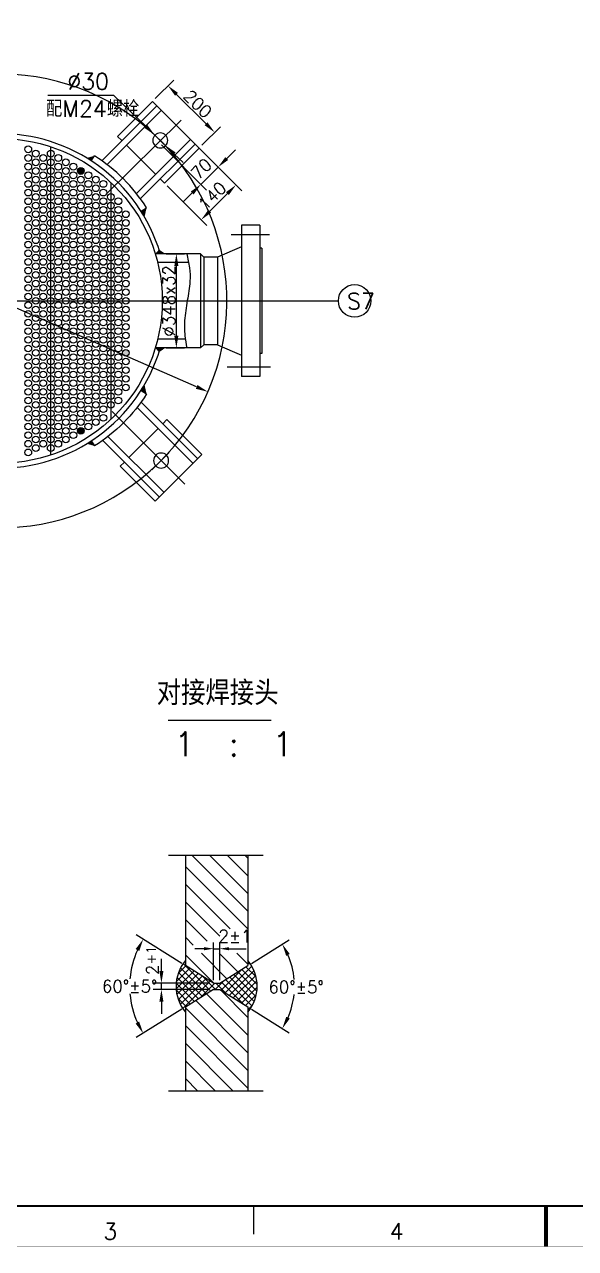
# Model space of a CAD drawing. Extents: x 49444 to 186655, y 41039 to 60167.
# Drawn here: x 79864 to 81898, y 45000 to 49522 of the extents above; entities that cross this region are included whole.
import ezdxf
from ezdxf.enums import TextEntityAlignment as Align

# ---------------------------------------------------------------- set-up
doc = ezdxf.new("R2010")
doc.units = 0
doc.header["$LTSCALE"] = 60
doc.header["$MEASUREMENT"] = 0
doc.header["$PDMODE"] = 3
doc.header["$PDSIZE"] = 0.001
doc.layers.get('0').update_dxf_attribs({"linetype": 'CONTINUOUS'})
doc.layers.get('DEFPOINTS').update_dxf_attribs({"linetype": 'CONTINUOUS'})
doc.styles.get("Standard").update_dxf_attribs({"font": 'txt_l', "bigfont": 'hztxt_l'})
doc.dimstyles.get("Standard").update_dxf_attribs({"dimtxt": 0.18, "dimasz": 0.18, "dimexe": 0.18, "dimexo": 0.0625, "dimgap": 0.09, "dimtad": 0, "dimtih": 1, "dimtoh": 1, "dimdec": 4, "dimzin": 0, "dimdsep": 46, "dimtxsty": 'Standard', "dimcen": 0.09, "dimadec": 0, "dimazin": 0, "dimtfac": 1, "dimtdec": 4, "dimtofl": 0, "dimtmove": 0, "dimatfit": 3, "dimfxl": 0, "dimtolj": 1, "dimtzin": 0, "dimarcsym": 0})
doc.dimstyles.new('STANDARD$0', dxfattribs={"dimtxt": 3, "dimasz": 3, "dimexe": 2, "dimexo": 1, "dimgap": 0.5, "dimtad": 1, "dimdec": 0, "dimzin": 0, "dimdsep": 46, "dimtxsty": 'Standard', "dimcen": 1, "dimclrd": 256, "dimclre": 256, "dimclrt": 256, "dimadec": 0, "dimazin": 0, "dimtfac": 1.5, "dimtdec": 3, "dimtix": 1, "dimtmove": 0, "dimatfit": 2, "dimfxl": 0, "dimtolj": 1, "dimarcsym": 0})

# ---------------------------------------------------------------- blocks, each defined once
blk = doc.blocks.new('*D51')
at = {"lineweight": -2}
for p, q in [((80387.4, 48675.2), (80454.6, 48675.2)), ((80424.6, 48372.2), (80424.6, 48630.2)), ((80387.4, 48327.2), (80454.6, 48327.2))]:
    blk.add_line(p, q, dxfattribs=at)
for points in [[(80417.1, 48630.2), (80432.1, 48630.2), (80424.6, 48675.2)], [(80417.1, 48372.2), (80432.1, 48372.2), (80424.6, 48327.2)]]:
    blk.add_solid(points)
at = {"layer": 'DEFPOINTS', "color": 0}
for p in [(80372.4, 48675.2), (80424.6, 48675.2), (80372.4, 48327.2)]:
    blk.add_point(p, dxfattribs=at)
at = {"insert": (80397.3, 48501.2), "char_height": 45, "attachment_point": 5, "rotation": 90}
blk.add_mtext('\\A1;%%c348x32', dxfattribs=at)
blk = doc.blocks.new('*D38')
at = {"lineweight": -2}
for p, q in [((80432.9, 49141.3), (80600, 48974.2)), ((80369.2, 49077.7), (80536.4, 48910.5)), ((80610.6, 49027.2), (80642.5, 49059)), ((80515.2, 48931.7), (80578.8, 48995.4)), ((80483.4, 48899.9), (80451.5, 48868.1))]:
    blk.add_line(p, q, dxfattribs=at)
for points in [[(80605.3, 49032.5), (80615.9, 49021.9), (80578.8, 48995.4)], [(80478.1, 48905.2), (80488.7, 48894.6), (80515.2, 48931.7)]]:
    blk.add_solid(points)
at = {"layer": 'DEFPOINTS', "color": 0}
for p in [(80422.3, 49151.9), (80358.6, 49088.3), (80578.8, 48995.4)]:
    blk.add_point(p, dxfattribs=at)
at = {"insert": (80516.7, 48989.1), "char_height": 45, "attachment_point": 5, "rotation": 45}
blk.add_mtext('\\A1;70', dxfattribs=at)
blk = doc.blocks.new('*D37')
at = {"lineweight": -2}
for p, q in [((80519.1, 49055.1), (80666, 48908.2)), ((80390.5, 48926.4), (80537.4, 48779.5)), ((80548, 48832.5), (80613, 48897.6))]:
    blk.add_line(p, q, dxfattribs=at)
for points in [[(80607.7, 48902.9), (80618.3, 48892.3), (80644.8, 48929.4)], [(80542.7, 48837.8), (80553.3, 48827.2), (80516.2, 48800.7)]]:
    blk.add_solid(points)
at = {"layer": 'DEFPOINTS', "color": 0}
for p in [(80508.5, 49065.7), (80379.9, 48937), (80644.8, 48929.4)]:
    blk.add_point(p, dxfattribs=at)
at = {"insert": (80557.1, 48888.8), "char_height": 45, "attachment_point": 5, "rotation": 45}
blk.add_mtext('\\A1;140', dxfattribs=at)
blk = doc.blocks.new('*D65')
at = {"lineweight": -2}
for p, q in [((80346.6, 49248.8), (80415, 49317.2)), ((80534.5, 49155.3), (80425.6, 49264.2)), ((80519.1, 49076.3), (80587.6, 49144.7))]:
    blk.add_line(p, q, dxfattribs=at)
for points in [[(80430.9, 49269.5), (80420.3, 49258.9), (80393.8, 49296)], [(80539.8, 49160.6), (80529.2, 49150), (80566.3, 49123.5)]]:
    blk.add_solid(points)
at = {"layer": 'DEFPOINTS', "color": 0}
for p in [(80393.8, 49296), (80336, 49238.2), (80508.5, 49065.7)]:
    blk.add_point(p, dxfattribs=at)
at = {"insert": (80503.7, 49229.3), "char_height": 45, "attachment_point": 5, "rotation": 315}
blk.add_mtext('\\A1;200', dxfattribs=at)
blk = doc.blocks.new('*D50')
at = {"color": 0, "lineweight": -2}
for p, q in [((79045.3, 48818.8), (79061, 48812)), ((80499.6, 48183.4), (79164.8, 48766.6))]:
    blk.add_line(p, q, dxfattribs=at)
at = {"color": 0}
for points in [[(79048.3, 48825.7), (79042.3, 48812), (79004, 48836.9)], [(80502.6, 48190.3), (80496.6, 48176.5), (80540.8, 48165.4)]]:
    blk.add_solid(points, dxfattribs=at)
at = {"layer": 'DEFPOINTS', "color": 0}
for p in [(79004, 48836.9), (80540.8, 48165.4)]:
    blk.add_point(p, dxfattribs=at)
at = {"color": 0, "insert": (79112.9, 48789.3), "char_height": 45, "attachment_point": 5, "rotation": 336.398}
blk.add_mtext('\\A1;%%c1713', dxfattribs=at)
blk = doc.blocks.new('*D45')
at = {"color": 0, "lineweight": -2}
for p, q in [((80701.5, 46053.2), (80841.3, 46140.5)), ((80701.5, 45884.4), (80841.5, 45797.2))]:
    blk.add_line(p, q, dxfattribs=at)
for start, end in [(4.8512, 23.2342), (336.833, 354.1727)]:
    blk.add_arc((80566.4, 45968.7), 294.2, start, end, dxfattribs=at)
at = {"color": 0}
for points in [[(80830, 46081.3), (80843.3, 46088.2), (80815.8, 46124.6)], [(80843.5, 45849.5), (80830.2, 45856.4), (80816, 45813)]]:
    blk.add_solid(points, dxfattribs=at)
at = {"layer": 'DEFPOINTS', "color": 0}
for p in [(80688.8, 46045.2), (80855.4, 46023.3), (80584.9, 45980.2), (80584.9, 45957.1), (80688.8, 45892.3)]:
    blk.add_point(p, dxfattribs=at)
at = {"color": 0, "insert": (80866.7, 45966.2), "char_height": 45, "attachment_point": 5}
blk.add_mtext('\\A1;60%%d±5%%d', dxfattribs=at)
blk = doc.blocks.new('*X9')
at = {"color": 0}
for p, q in [((348.74, 98.15), (330.77, 116.12)), ((348.74, 103.81), (336.43, 116.12)), ((348.74, 109.46), (342.09, 116.12)), ((348.74, 115.12), (347.74, 116.12)), ((348.71, 92.53), (328.74, 112.49)), ((343.05, 92.53), (328.74, 106.84)), ((339.78, 90.14), (328.74, 101.18)), ((335.7, 88.57), (328.74, 95.52)), ((331.29, 87.32), (328.74, 89.86)), ((337.81, 75.14), (328.74, 84.21)), ((342.04, 76.57), (333.86, 84.75)), ((345.52, 78.75), (339.51, 84.75)), ((348.74, 81.18), (345.17, 84.75)), ((348.74, 58.55), (335.54, 71.75)), ((348.74, 64.21), (339.93, 73.02)), ((348.74, 47.24), (328.74, 67.24)), ((348.74, 52.89), (332.07, 69.57)), ((348.74, 41.58), (328.74, 61.58)), ((343.93, 40.73), (328.74, 55.92)), ((338.28, 40.73), (328.74, 50.27)), ((332.62, 40.73), (328.74, 44.61))]:
    blk.add_line(p, q, dxfattribs=at)
blk = doc.blocks.new('*X8')
at = {"color": 0}
for p, q in [((325.79, 73.35), (331.51, 79.08)), ((325.84, 75.53), (330.21, 79.9)), ((326.43, 78.24), (328.91, 80.72)), ((334.24, 70.93), (326.56, 78.61)), ((335.54, 71.75), (327.21, 80.08)), ((336.84, 72.57), (328, 81.41)), ((340.16, 72.88), (346.89, 79.6)), ((341.47, 72.06), (350, 80.59)), ((342.78, 71.25), (350.7, 79.17)), ((351.63, 72.63), (345.52, 78.75)), ((351.71, 74.68), (346.82, 79.56)), ((351.37, 77.14), (348.13, 80.38)), ((349.95, 80.68), (348.74, 81.89)), ((348.74, 81.46), (349.16, 81.87)), ((331.63, 69.3), (325.8, 75.13)), ((326.04, 71.48), (332.81, 78.25)), ((332.94, 70.11), (326.08, 76.97)), ((326.5, 69.82), (334.11, 77.43)), ((327.14, 68.33), (335.41, 76.61)), ((327.91, 66.99), (336.71, 75.79)), ((333.53, 70.49), (338.18, 75.14)), ((338.4, 73.14), (334.09, 77.45)), ((338.3, 73.14), (341.23, 76.07)), ((341.81, 71.85), (338.52, 75.14)), ((347.44, 68.34), (340.3, 75.48)), ((350.08, 67.82), (341.6, 76.3)), ((350.77, 69.26), (342.91, 77.11)), ((344.08, 70.43), (351.25, 77.6)), ((351.29, 70.85), (344.21, 77.93)), ((345.39, 69.62), (351.61, 75.84)), ((330.33, 68.48), (325.82, 72.99)), ((346.7, 68.8), (351.71, 73.82)), ((348, 67.99), (351.43, 71.42)), ((329.03, 67.66), (326.33, 70.36)), ((348.74, 66.61), (350.22, 68.09)), ((349.25, 66.53), (348.74, 67.04))]:
    blk.add_line(p, q, dxfattribs=at)
blk = doc.blocks.new('*D43')
at = {"lineweight": -2}
for p, q in [((80369.5, 46025.2), (80369.5, 46070.2)), ((80546.8, 45980.2), (80339.5, 45980.2)), ((80546.8, 45957.1), (80339.5, 45957.1)), ((80369.5, 45957.1), (80369.5, 45980.2)), ((80369.5, 45912.1), (80369.5, 45867.1))]:
    blk.add_line(p, q, dxfattribs=at)
for points in [[(80362, 46025.2), (80377, 46025.2), (80369.5, 45980.2)], [(80362, 45912.1), (80377, 45912.1), (80369.5, 45957.1)]]:
    blk.add_solid(points)
at = {"layer": 'DEFPOINTS', "color": 0}
for p in [(80369.5, 45980.2), (80561.8, 45980.2), (80561.8, 45957.1)]:
    blk.add_point(p, dxfattribs=at)
at = {"insert": (80336.8, 46029.2), "char_height": 45, "attachment_point": 5, "rotation": 90}
blk.add_mtext('\\A1;2', dxfattribs=at)
blk = doc.blocks.new('*D42')
at = {"color": 0, "lineweight": -2}
for p, q in [((80445.1, 46053.2), (80276.7, 46158.4)), ((80445.1, 45884.4), (80276.4, 45779.3))]:
    blk.add_line(p, q, dxfattribs=at)
for start, end in [(155.8599, 175.179), (184.7535, 204.0728)]:
    blk.add_arc((80580.3, 45968.7), 328, start, end, dxfattribs=at)
at = {"color": 0}
for points in [[(80274.3, 46106.4), (80287.6, 46099.3), (80302.1, 46142.5)], [(80287.4, 45838.4), (80274.2, 45831.4), (80301.9, 45795.1)]]:
    blk.add_solid(points, dxfattribs=at)
at = {"layer": 'DEFPOINTS', "color": 0}
for p in [(80457.8, 46045.2), (80257.9, 46029.5), (80561.8, 45980.2), (80561.8, 45957.1), (80457.8, 45892.3)]:
    blk.add_point(p, dxfattribs=at)
at = {"color": 0, "insert": (80252.2, 45968.9), "char_height": 45, "attachment_point": 5}
blk.add_mtext('\\A1;60%%d±5%%d', dxfattribs=at)

msp = doc.modelspace()

# ---------------------------------------------------------------- hatches: boundary and pattern name
for points in [[(80059.34366, 48981.229023, 1), (80084.342402, 48981.229023, 1)], [(80059.34366, 48021.215827, -1), (80084.342402, 48021.215827, -1)]]:
    msp.add_hatch(color=256).paths.add_polyline_path(points)
h = msp.add_hatch(color=256)
h.paths.add_polyline_path([(80225.62125, 48309.221881, -1), (80250.619991, 48309.221881, -1)])
h.paths.add_polyline_path([(80225.62125, 48693.225693, -1), (80250.619991, 48693.225693, -1)])

# ---------------------------------------------------------------- linework, layer by layer
for p, q in [((80194.392157, 49259.980227), (79950.553855, 49259.980227)), ((80312.75554, 49145.187362), (80194.392157, 49259.980227)), ((80163.712327, 48894.041598), (80441.773636, 49169.385607)), ((80330.544878, 49128.861224), (80394.676416, 49064.729687)), ((79960.991165, 47931.618638), (79960.991165, 49070.826212)), ((80417.035885, 49043.833394), (80449.305249, 49012.469592)), ((80182.694688, 48939.03982), (80182.694688, 48063.405029)), ((80665.424144, 48781.222425), (80665.424144, 48221.222425)), ((80732.424144, 48781.222425), (80665.424144, 48781.222425)), ((80732.424144, 48781.222425), (80732.424144, 48221.222425)), ((80768.791517, 48745.722425), (80626.539941, 48745.722425)), ((80513.502748, 48675.222425), (80346.645345, 48675.222425)), ((80525.543637, 48663.222425), (80513.502748, 48675.222425)), ((80513.502748, 48675.222425), (80513.502748, 48327.222425)), ((80576.424144, 48663.222425), (80525.543637, 48663.222425)), ((80525.543637, 48663.222425), (80525.543637, 48339.222425)), ((80740.424144, 48695.406577), (80732.424144, 48695.406577)), ((80740.424144, 48695.406577), (80740.424144, 48307.038272)), ((80469.88841, 48643.222425), (80355.383823, 48643.222425)), ((78883.634574, 48501.222425), (80755.093562, 48501.222425)), ((80740.093562, 48501.222425), (81022.710604, 48501.222425)), ((80458.153382, 48359.222425), (80355.383823, 48359.222425)), ((80513.502748, 48327.222425), (80346.645345, 48327.222425)), ((80525.543637, 48339.222425), (80513.502748, 48327.222425)), ((80576.424144, 48339.222425), (80525.543637, 48339.222425)), ((80740.424144, 48307.038272), (80732.424144, 48307.038272)), ((80772.261052, 48256.722425), (80612.661801, 48256.722425)), ((80732.424144, 48221.222425), (80665.424144, 48221.222425)), ((80187.478132, 48092.31203), (80455.942164, 47823.847998)), ((80333.622886, 47876.497977), (80397.754423, 47940.629514)), ((80394.543599, 46952.485768), (80774.74741, 46952.485768))]:
    msp.add_line(p, q)
at = {"color": 0, "linetype": 'ByBlock'}
for p, q in [((80561.758442, 45991.78852), (80561.758442, 46130.701547)), ((80584.858442, 45991.78852), (80584.858442, 46130.701547)), ((80527.108442, 46107.601547), (80492.458442, 46107.601547)), ((80561.758442, 46107.601547), (80584.858442, 46107.601547)), ((80619.508442, 46107.601547), (80681.773908, 46107.601547))]:
    msp.add_line(p, q, dxfattribs=at)
for points, format in [([(77334.736803, 57622.422896, 1.5, 1.5, 0), (77334.736803, 45007.422896, 1.5, 1.5, 0), (86244.736803, 45007.422896, 1.5, 1.5, 0), (86244.736803, 57622.422896, 1.5, 1.5, 0), (77334.736803, 57622.422896, 1.5, 1.5, 1.9635677679)], "xyseb"), ([(77709.736803, 57472.422896, 7.5, 7.5, 0), (77709.736803, 45157.422896, 7.5, 7.5, 0), (86094.736803, 45157.422896, 7.5, 7.5, 0), (86094.736803, 57472.422896, 7.5, 7.5, 0), (77709.736803, 57472.422896, 7.5, 7.5, 0)], "xyseb"), ([(80314.641002, 48844.982923, 0.110685), (80122.301777, 49037.231788, 1.006105)], "xyb"), ([(80463.526464, 48675.222425, -0.0206177667), (80472.964714, 48623.537365, -0.0534693453), (80474.589425, 48573.646788, -0.0292349507), (80465.064486, 48502.310317, 0.0282279367), (80455.051674, 48428.453233, 0.0499285428), (80456.225824, 48373.76488, 0.0169246297), (80463.502377, 48327.222425)], "xyb"), ([(80314.641002, 48157.461926, -0.110685), (80122.301777, 47965.213061, -1.006105)], "xyb"), ([(80457.808443, 46064.19536, 0.359897), (80457.808443, 45873.181691, 3.832522)], "xyb"), ([(80688.808443, 45873.181691, 0.359897), (80688.808443, 46064.19536, 0.690929)], "xyb"), ([(80709.736803, 45157.422896, 4.5, 4.5, 0), (80709.736803, 45052.422896, 4.5, 4.5, 0)], "xyseb"), ([(81789.736803, 45157.422896, 15, 15, 0), (81789.736803, 45007.422896, 15, 15, 0)], "xyseb")]:
    msp.add_lwpolyline(points, format=format)
for points in [[(80149.120128, 49019.249784), (80352.040333, 49222.16999)], [(80168.642552, 49004.831078), (80369.010898, 49205.199425)], [(80207.816653, 49109.05901), (80336.483983, 49237.72634)], [(80336.483983, 49237.72634), (80509.018033, 49065.192275)], [(80207.816653, 49109.05901), (80223.373003, 49093.50266)], [(80240.343568, 49076.532095), (80347.823803, 48969.05186)], [(80276.895483, 48898.123553), (80476.491133, 49097.71919)], [(80291.563887, 48878.850829), (80493.461683, 49080.748625)], [(80110.479581, 49018.570174), (80122.301777, 49037.231788)], [(80380.350718, 48936.524945), (80509.018033, 49065.192275)], [(80364.794368, 48952.081295), (80380.350718, 48936.524945)], [(80294.372942, 48832.129693), (80314.641002, 48844.982938)], [(80665.424144, 48701.222425), (80576.424144, 48663.222425), (80576.424144, 48339.222425), (80665.424144, 48301.222425)], [(80294.372942, 48170.315156), (80314.641002, 48157.461911)], [(80294.109075, 48127.102459), (80502.807838, 47918.403695)], [(80279.560933, 48107.709449), (80485.837273, 47901.43313)], [(80249.689708, 47922.620225), (80357.169943, 48030.10046)], [(80374.140508, 48047.071025), (80389.696858, 48062.627375)], [(80389.696858, 48062.627375), (80518.364173, 47933.960045)], [(80110.479581, 47983.874675), (80122.301777, 47965.213061)], [(80152.651805, 47985.716991), (80361.386473, 47776.982345)], [(80172.053575, 48000.256358), (80378.357038, 47793.952895)], [(80217.162793, 47890.09331), (80232.719143, 47905.64966)], [(80345.830123, 47761.425995), (80518.364173, 47933.960045)], [(80217.162793, 47890.09331), (80345.830123, 47761.425995)], [(80395.362663, 46453.597669), (80745.057254, 46453.597669)], [(80457.808443, 46453.597673), (80457.808443, 46045.986751)], [(80688.808443, 46453.597673), (80688.808443, 46045.210417)], [(80561.758443, 45980.238526), (80457.808443, 46045.986751)], [(80584.858443, 45980.238526), (80688.808443, 46045.210417)], [(80561.758443, 45957.138526), (80457.808443, 45891.767224)], [(80561.758443, 45980.238526), (80584.858443, 45980.238526)], [(80561.758443, 45957.138526), (80584.858443, 45957.138526)], [(80584.858443, 45957.138526), (80688.808443, 45892.336211)], [(80457.808443, 45891.767224), (80457.808443, 45582.890783)], [(80688.808443, 45892.336211), (80688.808443, 45582.890783)], [(80395.362663, 45582.890779), (80745.057254, 45582.890779)]]:
    msp.add_lwpolyline(points)
for points in [[(80393.089611, 49094.026579, 1), (80337.669471, 49094.026579, 1)], [(80396.167618, 47911.33262, 1), (80340.747478, 47911.33262, 1)]]:
    msp.add_lwpolyline(points, format="xyb", close=True)
for centre, radius in [((79772.424133, 48501.222425), 600.005), ((79877.851112, 49061.229564), 12.499371), ((79877.851112, 49029.227797), 12.499371), ((79905.562717, 49045.227528), 12.499371), ((79905.562717, 49013.228066), 12.499371), ((79933.276836, 49029.227797), 12.499371), ((79960.991165, 49045.227528), 12.499371), ((79960.991165, 49013.228066), 12.499371), ((79988.702769, 49029.227797), 12.499371), ((80016.417098, 49013.228066), 12.499371), ((79877.851112, 48997.228544), 12.499371), ((79905.562717, 48981.229023), 12.499371), ((79933.276836, 48997.228544), 12.499371), ((79960.991165, 48981.229023), 12.499371), ((79988.702769, 48997.228544), 12.499371), ((80016.417098, 48981.229023), 12.499371), ((80044.128702, 48997.228544), 12.499371), ((80071.843031, 48981.229023), 12.499371), ((79877.851112, 48965.226777), 12.499371), ((79877.851112, 48933.227525), 12.499371), ((79905.562717, 48949.227046), 12.499371), ((79933.276836, 48965.226777), 12.499371), ((79933.276836, 48933.227525), 12.499371), ((79960.991165, 48949.227046), 12.499371), ((79988.702769, 48965.226777), 12.499371), ((79988.702769, 48933.227525), 12.499371), ((80016.417098, 48949.227046), 12.499371), ((80044.128702, 48965.226777), 12.499371), ((80044.128702, 48933.227525), 12.499371), ((80071.843031, 48949.227046), 12.499371), ((80099.554635, 48965.226777), 12.499371), ((80099.554635, 48933.227525), 12.499371), ((80127.268964, 48949.227046), 12.499371), ((80154.980568, 48933.227525), 12.499371), ((79877.851112, 48901.228272), 12.499371), ((79905.562717, 48917.228003), 12.499371), ((79905.562717, 48885.226236), 12.499371), ((79933.276836, 48901.228272), 12.499371), ((79960.991165, 48917.228003), 12.499371), ((79960.991165, 48885.226236), 12.499371), ((79988.702769, 48901.228272), 12.499371), ((80016.417098, 48917.228003), 12.499371), ((80016.417098, 48885.226236), 12.499371), ((80044.128702, 48901.228272), 12.499371), ((80071.843031, 48917.228003), 12.499371), ((80071.843031, 48885.226236), 12.499371), ((80099.554635, 48901.228272), 12.499371), ((80127.268964, 48917.228003), 12.499371), ((80127.268964, 48885.226236), 12.499371), ((80154.980568, 48901.228272), 12.499371), ((80182.694688, 48885.226236), 12.499371), ((79877.851112, 48869.226505), 12.499371), ((79877.851112, 48837.227253), 12.499371), ((79905.562717, 48853.226774), 12.499371), ((79933.276836, 48869.226505), 12.499371), ((79933.276836, 48837.227253), 12.499371), ((79960.991165, 48853.226774), 12.499371), ((79988.702769, 48869.226505), 12.499371), ((79988.702769, 48837.227253), 12.499371), ((80016.417098, 48853.226774), 12.499371), ((80044.128702, 48869.226505), 12.499371), ((80044.128702, 48837.227253), 12.499371), ((80071.843031, 48853.226774), 12.499371), ((80099.554635, 48869.226505), 12.499371), ((80099.554635, 48837.227253), 12.499371), ((80127.268964, 48853.226774), 12.499371), ((80154.980568, 48869.226505), 12.499371), ((80154.980568, 48837.227253), 12.499371), ((80182.694688, 48853.226774), 12.499371), ((80210.409016, 48869.226505), 12.499371), ((80210.409016, 48837.227253), 12.499371), ((79877.851112, 48805.225486), 12.499371), ((79905.562717, 48821.227732), 12.499371), ((79905.562717, 48789.225755), 12.499371), ((79933.276836, 48805.225486), 12.499371), ((79960.991165, 48821.227732), 12.499371), ((79960.991165, 48789.225755), 12.499371), ((79988.702769, 48805.225486), 12.499371), ((80016.417098, 48821.227732), 12.499371), ((80016.417098, 48789.225755), 12.499371), ((80044.128702, 48805.225486), 12.499371), ((80071.843031, 48821.227732), 12.499371), ((80071.843031, 48789.225755), 12.499371), ((80099.554635, 48805.225486), 12.499371), ((80127.268964, 48821.227732), 12.499371), ((80127.268964, 48789.225755), 12.499371), ((80154.980568, 48805.225486), 12.499371), ((80182.694688, 48821.227732), 12.499371), ((80182.694688, 48789.225755), 12.499371), ((80210.409016, 48805.225486), 12.499371), ((80238.120621, 48821.227732), 12.499371), ((80238.120621, 48789.225755), 12.499371), ((79877.851112, 48773.226234), 12.499371), ((79877.851112, 48741.224466), 12.499371), ((79905.562717, 48757.226712), 12.499371), ((79933.276836, 48773.226234), 12.499371), ((79933.276836, 48741.224466), 12.499371), ((79960.991165, 48757.226712), 12.499371), ((79988.702769, 48773.226234), 12.499371), ((79988.702769, 48741.224466), 12.499371), ((80016.417098, 48757.226712), 12.499371), ((80044.128702, 48773.226234), 12.499371), ((80044.128702, 48741.224466), 12.499371), ((80071.843031, 48757.226712), 12.499371), ((80099.554635, 48773.226234), 12.499371), ((80099.554635, 48741.224466), 12.499371), ((80127.268964, 48757.226712), 12.499371), ((80154.980568, 48773.226234), 12.499371), ((80154.980568, 48741.224466), 12.499371), ((80182.694688, 48757.226712), 12.499371), ((80210.409016, 48773.226234), 12.499371), ((80210.409016, 48741.224466), 12.499371), ((80238.120621, 48757.226712), 12.499371), ((79877.851112, 48709.225214), 12.499371), ((79905.562717, 48725.224736), 12.499371), ((79933.276836, 48709.225214), 12.499371), ((79960.991165, 48725.224736), 12.499371), ((79988.702769, 48709.225214), 12.499371), ((80016.417098, 48725.224736), 12.499371), ((80044.128702, 48709.225214), 12.499371), ((80071.843031, 48725.224736), 12.499371), ((80099.554635, 48709.225214), 12.499371), ((80127.268964, 48725.224736), 12.499371), ((80154.980568, 48709.225214), 12.499371), ((80182.694688, 48725.224736), 12.499371), ((80210.409016, 48709.225214), 12.499371), ((80238.120621, 48725.224736), 12.499371), ((79877.851112, 48677.225962), 12.499371), ((79905.562717, 48693.225693), 12.499371), ((79905.562717, 48661.223716), 12.499371), ((79933.276836, 48677.225962), 12.499371), ((79960.991165, 48693.225693), 12.499371), ((79960.991165, 48661.223716), 12.499371), ((79988.702769, 48677.225962), 12.499371), ((80016.417098, 48693.225693), 12.499371), ((80016.417098, 48661.223716), 12.499371), ((80044.128702, 48677.225962), 12.499371), ((80071.843031, 48693.225693), 12.499371), ((80071.843031, 48661.223716), 12.499371), ((80099.554635, 48677.225962), 12.499371), ((80127.268964, 48693.225693), 12.499371), ((80127.268964, 48661.223716), 12.499371), ((80154.980568, 48677.225962), 12.499371), ((80182.694688, 48693.225693), 12.499371), ((80182.694688, 48661.223716), 12.499371), ((80210.409016, 48677.225962), 12.499371), ((80238.120621, 48693.225693), 12.499371), ((80238.120621, 48661.223716), 12.499371), ((79877.851112, 48645.224195), 12.499371), ((79877.851112, 48613.224942), 12.499371), ((79905.562717, 48629.224464), 12.499371), ((79933.276836, 48645.224195), 12.499371), ((79933.276836, 48613.224942), 12.499371), ((79960.991165, 48629.224464), 12.499371), ((79988.702769, 48645.224195), 12.499371), ((79988.702769, 48613.224942), 12.499371), ((80016.417098, 48629.224464), 12.499371), ((80044.128702, 48645.224195), 12.499371), ((80044.128702, 48613.224942), 12.499371), ((80071.843031, 48629.224464), 12.499371), ((80099.554635, 48645.224195), 12.499371), ((80099.554635, 48613.224942), 12.499371), ((80127.268964, 48629.224464), 12.499371), ((80154.980568, 48645.224195), 12.499371), ((80154.980568, 48613.224942), 12.499371), ((80182.694688, 48629.224464), 12.499371), ((80210.409016, 48645.224195), 12.499371), ((80210.409016, 48613.224942), 12.499371), ((80238.120621, 48629.224464), 12.499371), ((79877.851112, 48581.223175), 12.499371), ((79905.562717, 48597.225211), 12.499371), ((79905.562717, 48565.223444), 12.499371), ((79933.276836, 48581.223175), 12.499371), ((79960.991165, 48597.225211), 12.499371), ((79960.991165, 48565.223444), 12.499371), ((79988.702769, 48581.223175), 12.499371), ((80016.417098, 48597.225211), 12.499371), ((80016.417098, 48565.223444), 12.499371), ((80044.128702, 48581.223175), 12.499371), ((80071.843031, 48597.225211), 12.499371), ((80071.843031, 48565.223444), 12.499371), ((80099.554635, 48581.223175), 12.499371), ((80127.268964, 48597.225211), 12.499371), ((80127.268964, 48565.223444), 12.499371), ((80154.980568, 48581.223175), 12.499371), ((80182.694688, 48597.225211), 12.499371), ((80182.694688, 48565.223444), 12.499371), ((80210.409016, 48581.223175), 12.499371), ((80238.120621, 48597.225211), 12.499371), ((80238.120621, 48565.223444), 12.499371), ((79877.851112, 48549.223713), 12.499371), ((79877.851112, 48517.222156), 12.499371), ((79905.562717, 48533.224192), 12.499371), ((79933.276836, 48549.223713), 12.499371), ((79933.276836, 48517.222156), 12.499371), ((79960.991165, 48533.224192), 12.499371), ((79988.702769, 48549.223713), 12.499371), ((79988.702769, 48517.222156), 12.499371), ((80016.417098, 48533.224192), 12.499371), ((80044.128702, 48549.223713), 12.499371), ((80044.128702, 48517.222156), 12.499371), ((80071.843031, 48533.224192), 12.499371), ((80099.554635, 48549.223713), 12.499371), ((80099.554635, 48517.222156), 12.499371), ((80127.268964, 48533.224192), 12.499371), ((80154.980568, 48549.223713), 12.499371), ((80154.980568, 48517.222156), 12.499371), ((80182.694688, 48533.224192), 12.499371), ((80210.409016, 48549.223713), 12.499371), ((80210.409016, 48517.222156), 12.499371), ((80238.120621, 48533.224192), 12.499371), ((81082.710604, 48501.222425), 60), ((79877.851112, 48485.222694), 12.499371), ((79905.562717, 48501.222425), 12.499371), ((79905.562717, 48469.223172), 12.499371), ((79933.276836, 48485.222694), 12.499371), ((79960.991165, 48501.222425), 12.499371), ((79960.991165, 48469.223172), 12.499371), ((79988.702769, 48485.222694), 12.499371), ((80016.417098, 48501.222425), 12.499371), ((80016.417098, 48469.223172), 12.499371), ((80044.128702, 48485.222694), 12.499371), ((80071.843031, 48501.222425), 12.499371), ((80071.843031, 48469.223172), 12.499371), ((80099.554635, 48485.222694), 12.499371), ((80127.268964, 48501.222425), 12.499371), ((80127.268964, 48469.223172), 12.499371), ((80154.980568, 48485.222694), 12.499371), ((80182.694688, 48501.222425), 12.499371), ((80182.694688, 48469.223172), 12.499371), ((80210.409016, 48485.222694), 12.499371), ((80238.120621, 48501.222425), 12.499371), ((80238.120621, 48469.223172), 12.499371), ((79877.851112, 48453.223651), 12.499371), ((79905.562717, 48437.221405), 12.499371), ((79933.276836, 48453.223651), 12.499371), ((79960.991165, 48437.221405), 12.499371), ((79988.702769, 48453.223651), 12.499371), ((80016.417098, 48437.221405), 12.499371), ((80044.128702, 48453.223651), 12.499371), ((80071.843031, 48437.221405), 12.499371), ((80099.554635, 48453.223651), 12.499371), ((80127.268964, 48437.221405), 12.499371), ((80154.980568, 48453.223651), 12.499371), ((80182.694688, 48437.221405), 12.499371), ((80210.409016, 48453.223651), 12.499371), ((80238.120621, 48437.221405), 12.499371), ((79877.851112, 48421.221674), 12.499371), ((79877.851112, 48389.222422), 12.499371), ((79905.562717, 48405.222153), 12.499371), ((79933.276836, 48421.221674), 12.499371), ((79933.276836, 48389.222422), 12.499371), ((79960.991165, 48405.222153), 12.499371), ((79988.702769, 48421.221674), 12.499371), ((79988.702769, 48389.222422), 12.499371), ((80016.417098, 48405.222153), 12.499371), ((80044.128702, 48421.221674), 12.499371), ((80044.128702, 48389.222422), 12.499371), ((80071.843031, 48405.222153), 12.499371), ((80099.554635, 48421.221674), 12.499371), ((80099.554635, 48389.222422), 12.499371), ((80127.268964, 48405.222153), 12.499371), ((80154.980568, 48421.221674), 12.499371), ((80154.980568, 48389.222422), 12.499371), ((80182.694688, 48405.222153), 12.499371), ((80210.409016, 48421.221674), 12.499371), ((80210.409016, 48389.222422), 12.499371), ((80238.120621, 48405.222153), 12.499371), ((79877.851112, 48357.220655), 12.499371), ((79905.562717, 48373.2229), 12.499371), ((79905.562717, 48341.221133), 12.499371), ((79933.276836, 48357.220655), 12.499371), ((79960.991165, 48373.2229), 12.499371), ((79960.991165, 48341.221133), 12.499371), ((79988.702769, 48357.220655), 12.499371), ((80016.417098, 48373.2229), 12.499371), ((80016.417098, 48341.221133), 12.499371), ((80044.128702, 48357.220655), 12.499371), ((80071.843031, 48373.2229), 12.499371), ((80071.843031, 48341.221133), 12.499371), ((80099.554635, 48357.220655), 12.499371), ((80127.268964, 48373.2229), 12.499371), ((80127.268964, 48341.221133), 12.499371), ((80154.980568, 48357.220655), 12.499371), ((80182.694688, 48373.2229), 12.499371), ((80182.694688, 48341.221133), 12.499371), ((80210.409016, 48357.220655), 12.499371), ((80238.120621, 48373.2229), 12.499371), ((80238.120621, 48341.221133), 12.499371), ((79877.851112, 48325.221402), 12.499371), ((79877.851112, 48293.219635), 12.499371), ((79905.562717, 48309.221881), 12.499371), ((79933.276836, 48325.221402), 12.499371), ((79933.276836, 48293.219635), 12.499371), ((79960.991165, 48309.221881), 12.499371), ((79988.702769, 48325.221402), 12.499371), ((79988.702769, 48293.219635), 12.499371), ((80016.417098, 48309.221881), 12.499371), ((80044.128702, 48325.221402), 12.499371), ((80044.128702, 48293.219635), 12.499371), ((80071.843031, 48309.221881), 12.499371), ((80099.554635, 48325.221402), 12.499371), ((80099.554635, 48293.219635), 12.499371), ((80127.268964, 48309.221881), 12.499371), ((80154.980568, 48325.221402), 12.499371), ((80154.980568, 48293.219635), 12.499371), ((80182.694688, 48309.221881), 12.499371), ((80210.409016, 48325.221402), 12.499371), ((80210.409016, 48293.219635), 12.499371), ((80238.120621, 48309.221881), 12.499371), ((79877.851112, 48261.220383), 12.499371), ((79905.562717, 48277.220114), 12.499371), ((79905.562717, 48245.220862), 12.499371), ((79933.276836, 48261.220383), 12.499371), ((79960.991165, 48277.220114), 12.499371), ((79960.991165, 48245.220862), 12.499371), ((79988.702769, 48261.220383), 12.499371), ((80016.417098, 48277.220114), 12.499371), ((80016.417098, 48245.220862), 12.499371), ((80044.128702, 48261.220383), 12.499371), ((80071.843031, 48277.220114), 12.499371), ((80071.843031, 48245.220862), 12.499371), ((80099.554635, 48261.220383), 12.499371), ((80127.268964, 48277.220114), 12.499371), ((80127.268964, 48245.220862), 12.499371), ((80154.980568, 48261.220383), 12.499371), ((80182.694688, 48277.220114), 12.499371), ((80182.694688, 48245.220862), 12.499371), ((80210.409016, 48261.220383), 12.499371), ((80238.120621, 48277.220114), 12.499371), ((80238.120621, 48245.220862), 12.499371), ((79877.851112, 48229.221131), 12.499371), ((79905.562717, 48213.218885), 12.499371), ((79933.276836, 48229.221131), 12.499371), ((79960.991165, 48213.218885), 12.499371), ((79988.702769, 48229.221131), 12.499371), ((80016.417098, 48213.218885), 12.499371), ((80044.128702, 48229.221131), 12.499371), ((80071.843031, 48213.218885), 12.499371), ((80099.554635, 48229.221131), 12.499371), ((80127.268964, 48213.218885), 12.499371), ((80154.980568, 48229.221131), 12.499371), ((80182.694688, 48213.218885), 12.499371), ((80210.409016, 48229.221131), 12.499371), ((80238.120621, 48213.218885), 12.499371), ((79877.851112, 48197.219363), 12.499371), ((79877.851112, 48165.220111), 12.499371), ((79905.562717, 48181.219632), 12.499371), ((79933.276836, 48197.219363), 12.499371), ((79933.276836, 48165.220111), 12.499371), ((79960.991165, 48181.219632), 12.499371), ((79988.702769, 48197.219363), 12.499371), ((79988.702769, 48165.220111), 12.499371), ((80016.417098, 48181.219632), 12.499371), ((80044.128702, 48197.219363), 12.499371), ((80044.128702, 48165.220111), 12.499371), ((80071.843031, 48181.219632), 12.499371), ((80099.554635, 48197.219363), 12.499371), ((80099.554635, 48165.220111), 12.499371), ((80127.268964, 48181.219632), 12.499371), ((80154.980568, 48197.219363), 12.499371), ((80154.980568, 48165.220111), 12.499371), ((80182.694688, 48181.219632), 12.499371), ((80210.409016, 48197.219363), 12.499371), ((80210.409016, 48165.220111), 12.499371), ((80238.120621, 48181.219632), 12.499371), ((79877.851112, 48133.218344), 12.499371), ((79905.562717, 48149.22059), 12.499371), ((79905.562717, 48117.218613), 12.499371), ((79933.276836, 48133.218344), 12.499371), ((79960.991165, 48149.22059), 12.499371), ((79960.991165, 48117.218613), 12.499371), ((79988.702769, 48133.218344), 12.499371), ((80016.417098, 48149.22059), 12.499371), ((80016.417098, 48117.218613), 12.499371), ((80044.128702, 48133.218344), 12.499371), ((80071.843031, 48149.22059), 12.499371), ((80071.843031, 48117.218613), 12.499371), ((80099.554635, 48133.218344), 12.499371), ((80127.268964, 48149.22059), 12.499371), ((80127.268964, 48117.218613), 12.499371), ((80154.980568, 48133.218344), 12.499371), ((80182.694688, 48149.22059), 12.499371), ((80182.694688, 48117.218613), 12.499371), ((80210.409016, 48133.218344), 12.499371), ((79877.851112, 48101.219092), 12.499371), ((79877.851112, 48069.217325), 12.499371), ((79905.562717, 48085.216846), 12.499371), ((79933.276836, 48101.219092), 12.499371), ((79933.276836, 48069.217325), 12.499371), ((79960.991165, 48085.216846), 12.499371), ((79988.702769, 48101.219092), 12.499371), ((79988.702769, 48069.217325), 12.499371), ((80016.417098, 48085.216846), 12.499371), ((80044.128702, 48101.219092), 12.499371), ((80044.128702, 48069.217325), 12.499371), ((80071.843031, 48085.216846), 12.499371), ((80099.554635, 48101.219092), 12.499371), ((80099.554635, 48069.217325), 12.499371), ((80127.268964, 48085.216846), 12.499371), ((80154.980568, 48101.219092), 12.499371), ((80154.980568, 48069.217325), 12.499371), ((79877.851112, 48037.218072), 12.499371), ((79905.562717, 48053.217803), 12.499371), ((79905.562717, 48021.215827), 12.499371), ((79933.276836, 48037.218072), 12.499371), ((79960.991165, 48053.217803), 12.499371), ((79960.991165, 48021.215827), 12.499371), ((79988.702769, 48037.218072), 12.499371), ((80016.417098, 48053.217803), 12.499371), ((80016.417098, 48021.215827), 12.499371), ((80044.128702, 48037.218072), 12.499371), ((80071.843031, 48053.217803), 12.499371), ((80071.843031, 48021.215827), 12.499371), ((80099.554635, 48037.218072), 12.499371), ((80127.268964, 48053.217803), 12.499371), ((79877.851112, 48005.216305), 12.499371), ((79877.851112, 47973.217053), 12.499371), ((79905.562717, 47989.216784), 12.499371), ((79933.276836, 48005.216305), 12.499371), ((79933.276836, 47973.217053), 12.499371), ((79960.991165, 47989.216784), 12.499371), ((79988.702769, 48005.216305), 12.499371), ((79988.702769, 47973.217053), 12.499371), ((80016.417098, 47989.216784), 12.499371), ((80044.128702, 48005.216305), 12.499371), ((79877.851112, 47941.215286), 12.499371), ((79905.562717, 47957.217322), 12.499371), ((79960.991165, 47957.217322), 12.499371)]:
    msp.add_circle(centre, radius)
for centre, radius, start, end in [((79772.42413, 48501.132431), 838.522289, 134.951637241, 133.876318306), ((79772.424133, 48501.222425), 618.005, 16.526399102, 165.911070667), ((79772.424133, 48501.222425), 618.005, 194.08894552, 343.473600898)]:
    msp.add_arc(centre, radius, start, end)
for p in [(80584.858442, 46107.601547), (80561.758442, 45980.23852), (80584.858442, 45980.23852)]:
    msp.add_point(p, dxfattribs=at)
for points in [[(80317.982841, 49150.56559), (80307.52824, 49139.809135), (80345.024905, 49113.82356)], [(80422.263185, 49049.211622), (80411.808584, 49038.455167), (80384.76652, 49075.197197)], [(80122.301777, 49037.231788), (80110.227821, 49018.734597), (80093.739262, 49029.130341)], [(80314.641002, 48844.982923), (80294.372942, 48832.129693), (80307.173303, 48811.018333)], [(80346.645345, 48675.222425), (80360.557779, 48691.011218), (80383.568285, 48675.222425)], [(80346.645345, 48327.222425), (80360.557779, 48311.433631), (80383.568285, 48327.222425)], [(80314.641002, 48157.461926), (80294.372942, 48170.315156), (80307.173303, 48191.426517)], [(80122.301777, 47965.213061), (80110.227821, 47983.710253), (80093.739262, 47973.314509)]]:
    msp.add_solid(points)
for points in [[(80527.108442, 46113.376547), (80527.108442, 46101.826547), (80561.758442, 46107.601547)], [(80619.508442, 46113.376547), (80619.508442, 46101.826547), (80584.858442, 46107.601547)]]:
    msp.add_solid(points, dxfattribs=at)

# ---------------------------------------------------------------- block references
at = {"xscale": 11.55, "yscale": 11.55, "zscale": 11.55}
for name in ['*X9', '*X8']:
    msp.add_blockref(name, (76660.830361, 45112.410861), dxfattribs=at)

# ---------------------------------------------------------------- texts
for s, height, p in [('%%C30', 60, (80021.893288, 49282.074294)), ('配M24螺栓', 60, (79943.362775, 49181.391513)), ('S7', 60, (81055.094037, 48470.271121)), ('对接焊接头', 90, (80351.90468, 47007.504)), ('1  :  1', 90, (80416.520764, 46818.706115)), ('3', 60, (80154.736803, 45033.042595)), ('4', 60, (81212.236803, 45033.042595))]:
    msp.add_text(s, height=height).set_placement(p)
at = {"color": 0, "linetype": 'ByBlock'}
msp.add_text('2±1', height=46.2, dxfattribs=at).set_placement((80640.902826, 46153.801547), align=Align.MIDDLE_CENTER)
msp.add_text('+1', height=34.65, rotation=90).set_placement((80349.007418, 46049.35402))

# ---------------------------------------------------------------- dimensions: what is measured, and where the dimension line sits
for base, p1, p2, angle, text, picture, middle, dimtype in [((80393.812987, 49296.022968), (80508.534224, 49065.676085), (80336.000159, 49238.210135), 135.000002491, '200', '*D65', (80503.735182, 49229.308922), 161), ((80578.823845, 48995.386456), (80358.627583, 49088.303498), (80422.267193, 49151.943108), 45, '70', '*D38', (80516.730987, 48989.089307), 161), ((80644.82183, 48929.388448), (80379.866889, 48937.008759), (80508.534219, 49065.676074), 44.99999666, '140', '*D37', (80557.068972, 48888.757533), 161), ((80369.519159, 45980.23852), (80561.758442, 45957.13852), (80561.758442, 45980.23852), 90, '2', '*D43', (80336.822689, 46029.2243), 160)]:
    dim = msp.add_linear_dim(base=base, p1=p1, p2=p2, angle=angle, text=text, dimstyle='STANDARD$0', override={"dimscale": 15, "dimgap": 0.1, "dimcen": 3, "dimtdec": 0, "dimtmove": 2, "dimatfit": 3})
    dim.commit()
    dim.dimension.update_dxf_attribs({"geometry": picture, "text_midpoint": middle, "dimtype": dimtype})
dim = msp.add_diameter_dim_2p(p1=(80540.803129, 48165.40435), p2=(79004.045132, 48836.860511), text='%%c1713', dimstyle='Standard', override={"dimscale": 15, "dimtxt": 3, "dimasz": 3, "dimexe": 2, "dimexo": 1, "dimgap": 0.1, "dimtad": 1, "dimtih": 0, "dimtoh": 0, "dimdec": 0, "dimcen": 3, "dimtdec": 0, "dimtofl": 1, "dimtmove": 2})
dim.commit()
dim.dimension.update_dxf_attribs({"geometry": '*D50', "text_midpoint": (79112.922592, 48789.288648), "dimtype": 163})
dim = msp.add_linear_dim(base=(80424.648195, 48675.222425), p1=(80372.424144, 48327.222425), p2=(80372.424144, 48675.222425), angle=90, text='%%c348x32', dimstyle='STANDARD$0', override={"dimscale": 15, "dimgap": 0.1, "dimcen": 3, "dimtdec": 0, "dimtmove": 2, "dimatfit": 3})
dim.commit()
dim.dimension.update_dxf_attribs({"geometry": '*D51', "text_midpoint": (80397.273195, 48501.222425)})
dim = msp.add_angular_dim_2l(base=(80257.941075, 46029.525845), line1=((80561.758442, 45980.23852), (80457.808442, 46045.210418)), line2=((80561.758442, 45957.13852), (80457.808442, 45892.336213)), text='60%%d±5%%d', dimstyle='Standard', override={"dimscale": 15, "dimtxt": 3, "dimasz": 3, "dimexe": 2, "dimexo": 1, "dimgap": 0.1, "dimtad": 1, "dimdec": 0, "dimcen": 3, "dimtdec": 0, "dimtofl": 1, "dimtmove": 2})
dim.commit()
dim.dimension.update_dxf_attribs({"geometry": '*D42', "text_midpoint": (80252.247119, 45968.865973)})
dim = msp.add_angular_dim_2l(base=(80855.447209, 46023.252462), line1=((80584.858442, 45980.23852), (80688.808442, 46045.210418)), line2=((80584.858442, 45957.13852), (80688.808442, 45892.336213)), text='60%%d±5%%d', dimstyle='Standard', override={"dimscale": 15, "dimtxt": 3, "dimasz": 3, "dimexe": 2, "dimexo": 1, "dimgap": 0.1, "dimtad": 1, "dimdec": 0, "dimcen": 3, "dimtdec": 0, "dimtofl": 1, "dimtmove": 2})
dim.commit()
dim.dimension.update_dxf_attribs({"geometry": '*D45', "text_midpoint": (80866.690236, 45966.178148), "dimtype": 162})

doc.saveas('drawing.dxf')
